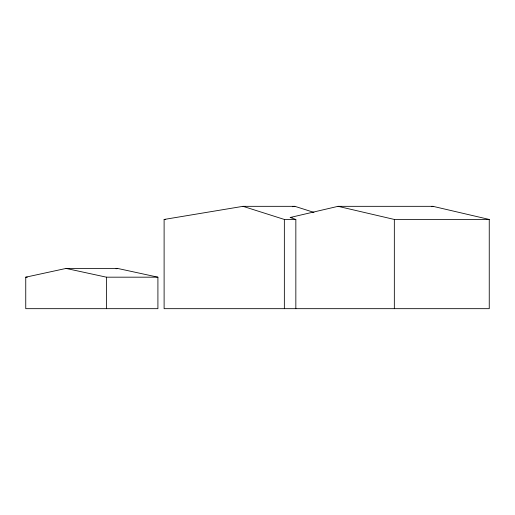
<?xml version="1.0" encoding="UTF-8"?>
<svg xmlns="http://www.w3.org/2000/svg" width="515" height="515" viewBox="0 0 515 515"><rect width="100%" height="100%" fill="white"/><g stroke="black" fill="none" stroke-linecap="round" stroke-linejoin="round"><path stroke-width="0.77" d="M295.842 308.672L295.842 219.454L290.203 217.491L338.065 206.328L432.98 206.328L489.25 219.454L489.25 308.672L164.111 308.672L164.111 219.454L243.016 206.328L294.863 206.328L313.957 212.392M431.416 206.695L432.98 206.328M25.75 277.179L66.075 268.431L117.587 268.431L157.912 277.179L157.912 308.672L25.75 308.672L25.75 277.179L27.334 277.179M116.036 268.772L117.587 268.431M292.494 206.727L294.863 206.328M164.111 219.454L165.708 219.454M243.016 206.328L284.351 219.454L295.842 219.454M338.065 206.328L394.335 219.454L489.25 219.454M66.075 268.431L106.399 277.179L157.912 277.179M290.203 217.491L292.159 217.652M394.335 219.454L394.335 308.672M284.351 219.454L284.351 308.672M106.399 277.179L106.399 308.672"/></g></svg>
